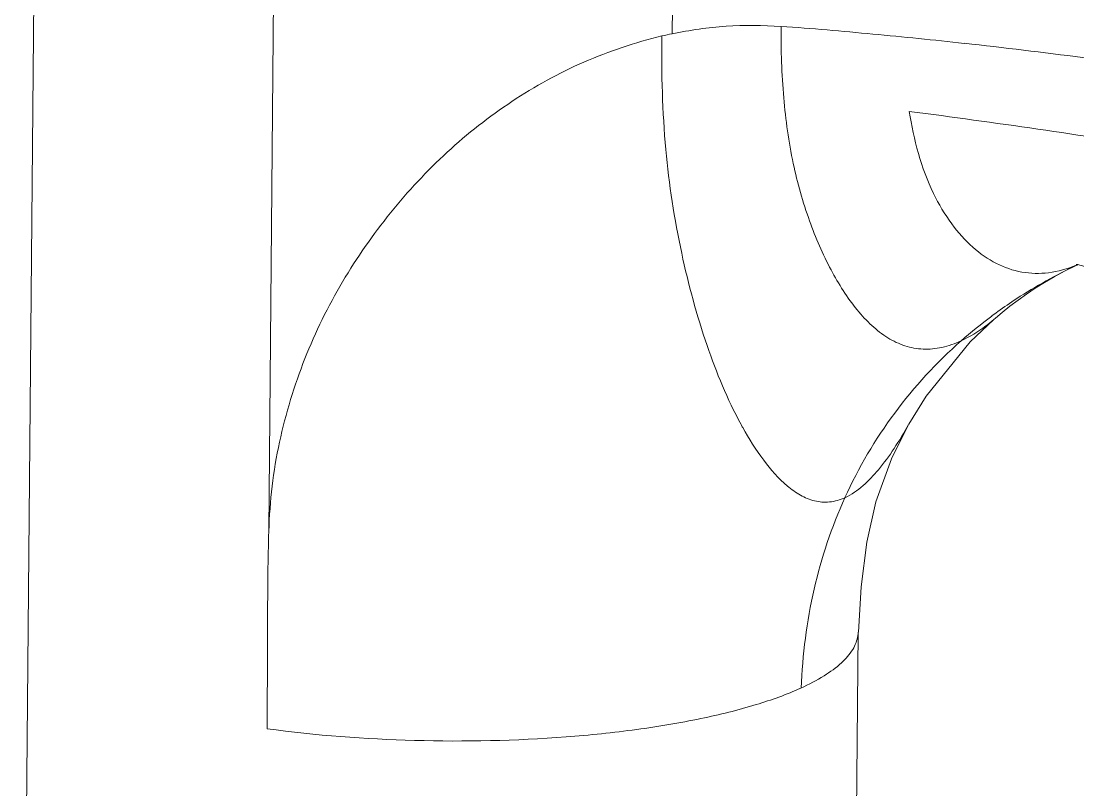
# Model space of a CAD drawing. Header units: millimetres. Extents: x 1334 to 1928, y -1757 to -1337.
# Drawn here: x 1832.95 to 1862.23, y -1442.83 to -1421.54 of the extents above; entities that cross this region are included whole.
import ezdxf

# ---------------------------------------------------------------- set-up
doc = ezdxf.new("R2010")
doc.units = ezdxf.units.MM
doc.header["$LTSCALE"] = 0.1
doc.layers.get('0').update_dxf_attribs({"lineweight": 13})

msp = doc.modelspace()

# ---------------------------------------------------------------- linework, layer by layer
at = {"color": 7, "linetype": 'Continuous'}
for p, q in [((1833.375, -1411.927), (1832.947, -1460.005)), ((1839.993, -1414.83), (1839.808, -1435.665)), ((1862.225, -1428.287), (1862.159, -1428.318)), ((1862.214, -1428.284), (1862.177, -1428.277)), ((1862.228, -1428.285), (1862.19, -1428.302)), ((1859.9, -1429.8), (1859.245, -1430.419)), ((1859.939, -1429.766), (1859.9, -1429.8)), ((1856.223, -1437.208), (1856.146, -1438.467)), ((1856.139, -1438.467), (1856.036, -1450.015)), ((1839.759, -1441.14), (1839.766, -1440.321))]:
    msp.add_line(p, q, dxfattribs=at)
for points in [[(1862.159, -1428.318), (1861.855, -1428.469), (1861.567, -1428.625), (1861.298, -1428.782), (1861.043, -1428.94), (1860.802, -1429.101), (1860.57, -1429.266), (1860.345, -1429.435), (1860.129, -1429.607), (1859.939, -1429.766)], [(1864.989, -1429.754), (1864.401, -1429.356), (1863.77, -1428.967), (1863.208, -1428.665), (1862.748, -1428.455), (1862.419, -1428.337), (1862.214, -1428.284)], [(1859.245, -1430.419), (1858.023, -1431.925), (1857.543, -1432.701)], [(1857.537, -1432.712), (1857.061, -1433.663), (1856.628, -1434.859), (1856.377, -1435.976), (1856.223, -1437.208)]]:
    msp.add_lwpolyline(points, dxfattribs=at)
for centre, radius, start, end in [((1854.996, -1441.76), 20.272, 101.4081, 102.237), ((1839.246, -1601.042), 179.984, 81.57218, 83.67335), ((1860.889, -1425.148), 3.409, 292.2602, 292.6632), ((1867.881, -1440.521), 13.475, 125.758, 126.654), ((1867.838, -1440.463), 13.403, 126.6507, 131.2962), ((1867.458, -1440.036), 12.831, 131.2815, 155.6171), ((1861.986, -1427.769), 10.35, 208.5214, 209.0741), ((1855.274, -1438.434), 0.866, 351.7592, 357.8219)]:
    msp.add_arc(centre, radius, start, end, dxfattribs=at)
for points, knots in [([(1850.986, -1421.888), (1850.983, -1421.713), (1850.995, -1421.365), (1851.006, -1420.843), (1851.012, -1420.32), (1851.019, -1419.616), (1851.026, -1418.726), (1851.032, -1418.012), (1851.036, -1417.652)], [0, 0, 0, 0, 0.123552, 0.246438, 0.370003, 0.494129, 0.745023, 1, 1, 1, 1]), ([(1881.36, -1422.145), (1878.873, -1421.747), (1873.921, -1421.067), (1867.712, -1420.311), (1862.73, -1419.638), (1859.558, -1419.156), (1856.974, -1418.719), (1854.342, -1418.242), (1852.362, -1417.873), (1851.036, -1417.652)], [0, 0, 0, 0, 0.246458, 0.488957, 0.612075, 0.73826, 0.802928, 0.868475, 1, 1, 1, 1]), ([(1850.986, -1421.889), (1851.478, -1421.79), (1852.482, -1421.64), (1853.496, -1421.654), (1854.004, -1421.686)], [0, 0, 0, 0, 0.49658, 1, 1, 1, 1]), ([(1858.992, -1430.393), (1858.821, -1430.471), (1858.477, -1430.594), (1857.941, -1430.65), (1857.423, -1430.554), (1856.942, -1430.322), (1856.499, -1429.976), (1855.939, -1429.367), (1855.331, -1428.4), (1854.74, -1427.032), (1854.29, -1425.431), (1854.038, -1423.62), (1853.998, -1422.346), (1854.004, -1421.686)], [0, 0, 0, 0, 0.048708, 0.094227, 0.138346, 0.183621, 0.23175, 0.283459, 0.397785, 0.526282, 0.669553, 0.828553, 1, 1, 1, 1]), ([(1854.004, -1421.686), (1854.429, -1421.713), (1855.276, -1421.782), (1856.968, -1421.937), (1858.236, -1422.063), (1859.08, -1422.156)], [0, 0, 0, 0, 0.25032, 0.5005, 1, 1, 1, 1]), ([(1839.808, -1435.665), (1839.826, -1435.249), (1839.879, -1434.422), (1840.089, -1433.204), (1840.395, -1432.023), (1840.923, -1430.514), (1841.794, -1428.74), (1843.135, -1426.823), (1844.707, -1425.131), (1846.212, -1423.95), (1847.51, -1423.162), (1848.531, -1422.657), (1849.6, -1422.258), (1850.328, -1422.037), (1850.699, -1421.948)], [0, 0, 0, 0, 0.066698, 0.132544, 0.197573, 0.261856, 0.388308, 0.512571, 0.635251, 0.756855, 0.817516, 0.878185, 0.938985, 1, 1, 1, 1]), ([(1850.699, -1421.948), (1850.686, -1422.998), (1850.737, -1425.02), (1851.182, -1427.896), (1851.873, -1430.454), (1852.514, -1432.014), (1852.892, -1432.711)], [0, 0, 0, 0, 0.284153, 0.546191, 0.785393, 1, 1, 1, 1]), ([(1867.021, -1425.416), (1866.237, -1425.298), (1863.085, -1424.82), (1859.931, -1424.346), (1857.554, -1424.041)], [0, 0, 0, 0, 0.248473, 1, 1, 1, 1]), ([(1862.181, -1428.303), (1861.935, -1428.403), (1861.435, -1428.543), (1860.663, -1428.528), (1859.936, -1428.276), (1859.274, -1427.809), (1858.685, -1427.144), (1857.97, -1425.923), (1857.675, -1424.821), (1857.554, -1424.041)], [0, 0, 0, 0, 0.108971, 0.210854, 0.312593, 0.420754, 0.540359, 0.675261, 1, 1, 1, 1]), ([(1862.19, -1428.302), (1861.618, -1428.572), (1860.876, -1428.984), (1860.179, -1429.462), (1860.007, -1429.586)], [0, 0, 0, 0, 0.749266, 1, 1, 1, 1]), ([(1859.9, -1429.8), (1859.827, -1429.863), (1859.546, -1430.092), (1859.234, -1430.282), (1858.992, -1430.393)], [0, 0, 0, 0, 0.266517, 1, 1, 1, 1]), ([(1852.94, -1432.798), (1853.114, -1433.111), (1853.477, -1433.689), (1854.027, -1434.321), (1854.525, -1434.679), (1854.921, -1434.849), (1855.355, -1434.882), (1855.636, -1434.799), (1855.771, -1434.739)], [0, 0, 0, 0, 0.28523, 0.542834, 0.660491, 0.771733, 0.881791, 1, 1, 1, 1]), ([(1855.771, -1434.739), (1856.135, -1434.567), (1856.622, -1434.103), (1857.15, -1433.371), (1857.41, -1432.939), (1857.537, -1432.712)], [0, 0, 0, 0, 0.444615, 0.712623, 1, 1, 1, 1]), ([(1854.56, -1440.014), (1854.595, -1439.092), (1854.824, -1437.282), (1855.404, -1435.549), (1855.771, -1434.739)], [0, 0, 0, 0, 0.508996, 1, 1, 1, 1]), ([(1839.808, -1435.665), (1839.797, -1436.052), (1839.767, -1437.604), (1839.776, -1439.156), (1839.766, -1440.321)], [0, 0, 0, 0, 0.24965, 1, 1, 1, 1]), ([(1856.131, -1438.558), (1856.111, -1438.692), (1855.996, -1438.978), (1855.66, -1439.354), (1855.167, -1439.708), (1854.773, -1439.912), (1854.554, -1440.013)], [0, 0, 0, 0, 0.183803, 0.403483, 0.673517, 1, 1, 1, 1]), ([(1854.554, -1440.013), (1854.153, -1440.194), (1853.238, -1440.52), (1851.713, -1440.894), (1849.95, -1441.186), (1847.306, -1441.458), (1843.878, -1441.53), (1841.113, -1441.325), (1839.759, -1441.14)], [0, 0, 0, 0, 0.088229, 0.193898, 0.314261, 0.445821, 0.726072, 1, 1, 1, 1])]:
    msp.add_open_spline(points, degree=3, knots=knots, dxfattribs=at)

doc.saveas('drawing.dxf')
